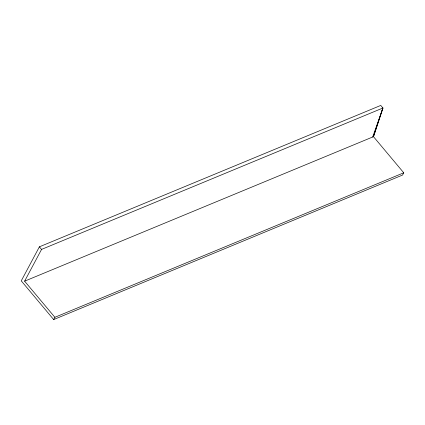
<?xml version="1.0" encoding="UTF-8"?>
<svg xmlns="http://www.w3.org/2000/svg" width="425" height="425" viewBox="0 0 425 425"><rect width="100%" height="100%" fill="white"/><g stroke="black" fill="none" stroke-linecap="round" stroke-linejoin="round"><path stroke-width="0.64" d="M24.618 281.169L41.549 249.411L382.914 108.014L373.485 136.669L24.618 281.169L54.883 317.3L53.678 319.568L21.25 280.861L39.387 246.829L380.752 105.432L382.914 108.014L373.485 136.669L403.75 172.794L402.539 175.063L53.678 319.568M372.672 137.004L382.914 108.014M54.883 317.3L403.75 172.794M39.387 246.829L41.549 249.411"/></g></svg>
